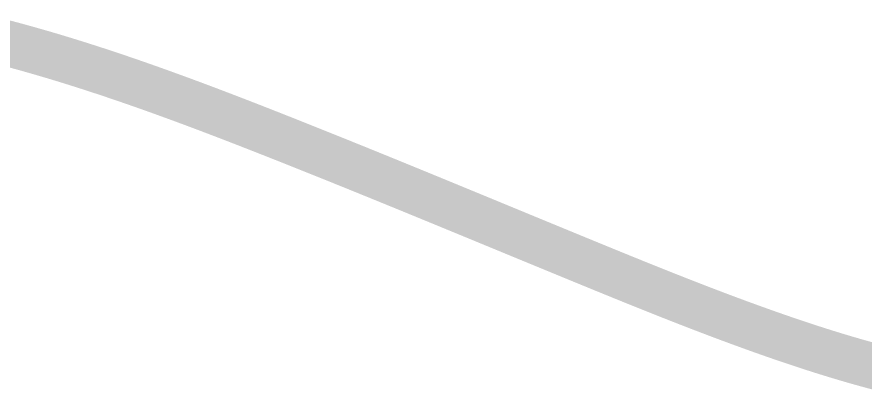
# Model space of a CAD drawing. Header units: millimetres. Extents: x -178395 to 493851, y -561170 to -280028.
# Drawn here: x -46919.7 to -46687.2, y -458467 to -458363.8 of the extents above; entities that cross this region are included whole.
import ezdxf
from ezdxf.enums import TextEntityAlignment as Align

# ---------------------------------------------------------------- set-up
doc = ezdxf.new("R2010")
doc.units = ezdxf.units.MM
doc.header["$MEASUREMENT"] = 0
for name, color, linetype, lineweight in [('ISO', 153, 'Continuous', 13), ('LC ISO', 153, 'Continuous', 13), ('LC Net thay', 63, 'Continuous', 25), ('LC Text1', 3, 'Continuous', 20)]:
    doc.layers.add(name, color=color, linetype=linetype, lineweight=lineweight)
doc.styles.add('Khungten', font='VHAVAN.TTF', dxfattribs={"width": 0.9, "height": 5000})
doc.styles.add('LC 1', font='VHAVANB.TTF')
doc.styles.add('Title', font='VHBLACK.TTF', dxfattribs={"width": 0.8})

# ---------------------------------------------------------------- blocks, each defined once
blk = doc.blocks.new('Mr. Giang')
at = {"layer": 'LC ISO', "const_width": 50}
blk.add_lwpolyline([(1946.205595568599, 566.9368835318226), (1947.96706258997, 566.4880205456359), (1949.728373675424, 566.0368880615897), (1951.489527738519, 565.5834971431889), (1953.250523692798, 565.1278588539112), (1955.011360451816, 564.6699842572332), (1956.772036929122, 564.2098844166464), (1958.532552038265, 563.7475703956277), (1960.292904692792, 563.2830532576545), (1962.053093806254, 562.8163440662181), (1963.813118292205, 562.3474538848095), (1965.572977064187, 561.876393776892), (1967.332669035756, 561.4031748059708), (1969.092193120459, 560.9278080355091), (1970.851548231848, 560.4503045289978), (1972.610733283469, 559.9706753499288), (1974.369747188872, 559.4889315617645), (1976.128588861612, 559.0050842280102), (1977.887257215233, 558.5191444121294), (1979.645751163286, 558.0311231776277), (1981.404069619322, 557.5410315879674), (1983.16221149689, 557.0488807066401), (1984.920175709542, 556.554681597137), (1986.677961170821, 556.0584453229214), (1988.435566794285, 555.5601829474838), (1990.192991493479, 555.0599055343307), (1991.950234181953, 554.55762414691), (1993.707293773258, 554.0533498487277), (1995.464169180941, 553.5470937032462), (1997.220859318557, 553.0388667739712), (1998.977363099649, 552.5286801243807), (2000.733679437773, 552.0165448179505), (2002.489807246473, 551.5024719181583), (2004.245745439302, 550.9864724885099), (2006.001492929807, 550.4685575924534), (2007.757048631544, 549.9487382935085), (2009.512411458056, 549.4270256551389), (2011.267580322897, 548.9034307408349), (2013.02255413961, 548.3779646140604), (2014.777331821756, 547.8506383383342), (2016.531912282872, 547.321462977106), (2018.286294436518, 546.7904495938656), (2020.040477196238, 546.2576092521203), (2021.794459475584, 545.7229530153172), (2023.548240188106, 545.1864919469772), (2025.301818247349, 544.6482371105486), (2027.055192566869, 544.1081995695221), (2028.808362060214, 543.5663903874042), (2030.561325640934, 543.0228206276568), (2032.314082222572, 542.4775013537582), (2034.066630718685, 541.9304436292132), (2035.818970042824, 541.3816585174845), (2037.571099108533, 540.8311570820783), (2039.323016829366, 540.2789503864421), (2041.074722118868, 539.7250494940974), (2042.826213890592, 539.1694654684911), (2044.577491058089, 538.6122093731443), (2046.328552534906, 538.0532922715046), (2048.079397234594, 537.4927252270784), (2049.830024070704, 536.9305193033421), (2051.580431956781, 536.3666855637732), (2053.330619806378, 535.8012350718632), (2055.080586533046, 535.2341788910888), (2056.830331050331, 534.6655280849418), (2058.579852271786, 534.0952937168839), (2060.329149110958, 533.5234868504223), (2062.078220481401, 532.9501185490326), (2063.827065296662, 532.3751998762074), (2065.575682470288, 531.7987418953942), (2067.324070915834, 531.220755670128), (2069.072229546846, 530.6412522638423), (2070.820157276874, 530.0602427400579), (2072.567853019469, 529.4777381622367), (2074.315315688178, 528.893749593856), (2076.062544196554, 528.3082880984219), (2077.809537458145, 527.7213647394115), (2079.556294386502, 527.1329905802866), (2081.30281389517, 526.543176684554), (2083.049094897709, 525.9519341156896), (2084.795136307657, 525.3592739371718), (2086.540937038571, 524.7652072124911), (2088.286496004001, 524.169745005139), (2090.031812117489, 523.5728983785639), (2091.776884292593, 522.9746783962862), (2093.52171144286, 522.3750961217678), (2095.266292481838, 521.7741626185011), (2097.010626323078, 521.1718889499625), (2098.754711880129, 520.5682861796438), (2100.498548066544, 519.9633653710214), (2102.242133795867, 519.3571375875729), (2103.985467981655, 518.7496138928034), (2105.728549537446, 518.1408053501627), (2107.471377376804, 517.5307230231695), (2109.213950413269, 516.9193779752725), (2110.956267560397, 516.3067812699917), (2112.69832773173, 515.6929439707756), (2114.440129840823, 515.0778771411306), (2116.181672801224, 514.4615918445181), (2117.922955526483, 513.844099144445), (2119.663976930153, 513.2254101043873), (2121.404735925777, 512.6055357878084), (2123.145231426914, 511.9844872582277), (2124.885462347103, 511.3622755790947), (2126.625427599897, 510.7389118139005), (2128.365126098854, 510.1144070261498), (2130.10455675751, 509.488772279292), (2131.843718489428, 508.8620186368466), (2133.582610208146, 508.2341571622626), (2135.321230827223, 507.6051989190451), (2137.059579260202, 506.975154970657), (2138.797654420639, 506.3440363806035), (2140.53545522208, 505.7118542123628), (2142.272980578072, 505.0786195294117), (2144.010229402168, 504.4443433952263), (2145.747200607922, 503.8090368733128), (2147.483893108874, 503.1727110271344), (2149.22030581858, 502.535376920182), (2150.956437650589, 501.8970456159331), (2152.692287518448, 501.257728177864), (2154.427854335712, 500.6174356694808), (2156.163137015927, 499.9761791542462), (2157.898134472642, 499.3339696956666), (2159.632845619408, 498.690818357189), (2161.367269369772, 498.0467362023204), (2163.101404637289, 497.4017342945516), (2164.835250335508, 496.7558236973449), (2166.568805377972, 496.1090154741926), (2168.302068678239, 495.4613206885855), (2170.035039149855, 494.812750404001), (2171.767715706366, 494.1633156839014), (2173.50009726133, 493.5130275918069), (2175.232182728289, 492.8618971911804), (2176.963971020797, 492.2099355454989), (2178.695461052403, 491.5571537182532), (2180.426651736655, 490.9035627729357), (2182.157541987104, 490.2491737730084), (2183.888130717301, 489.5939977819774), (2185.618416840793, 488.9380458633053), (2187.34839927113, 488.2813290804831), (2189.078076921864, 487.6238584970025), (2190.807448706541, 486.9656451763412), (2192.536513538718, 486.3067001819747), (2194.265270331937, 485.6470345773956), (2195.99371799975, 484.986659426081), (2197.721855455703, 484.3255857915078), (2199.449681613358, 483.6638247371806), (2201.17719538625, 483.0013873265639), (2202.904395687939, 482.3382846231476), (2204.631281431966, 481.6745276904099), (2206.35785153189, 481.0101275918415), (2208.084104901254, 480.3450953909194), (2209.810040453611, 479.6794421511211), (2211.535657102513, 479.0131789359512), (2213.260953761502, 478.3463168088743), (2214.98592934413, 477.6788668333663), (2216.710582763953, 477.0108400729326), (2218.434912934514, 476.3422475910369), (2220.158918769368, 475.6731004511839), (2221.882599182059, 475.0034097168373), (2223.605953086143, 474.3331864514873), (2225.32897939516, 473.6624417186123), (2227.05167702267, 472.9911865817028), (2228.774044882218, 472.319432104236), (2230.496081887351, 471.6471893496891), (2232.217786951624, 470.974469381568), (2233.939158988586, 470.3012832633348), (2235.660196911785, 469.6276420584668), (2237.380899634768, 468.9535568304702), (2239.101266071089, 468.2790386428217), (2240.821295134301, 467.6040985589979), (2242.540985737945, 466.9287476424765), (2244.260336795573, 466.2529969567487), (2245.979347220743, 465.5768575653054), (2247.69801592699, 464.9003405316108), (2249.416341827879, 464.2234569191684), (2251.134323836947, 463.5462177914428), (2252.851960867752, 462.8686342119244), (2254.569251833838, 462.1907172440909), (2256.286195648761, 461.5124779514475), (2258.002791226064, 460.8339273974425), (2259.719037479303, 460.1550766455964), (2261.434933322022, 459.4759367593574), (2263.150477667774, 458.796518802231), (2264.865669430108, 458.1168338376947), (2266.95905725699, 457.2867439528197), (2268.294991143493, 456.7567064021202), (2270.009121742121, 456.0762787466874), (2271.722901836822, 455.395611681838), (2273.436333952438, 454.7147069097201), (2275.149420613812, 454.0335661324366), (2276.862164345786, 453.352191052136), (2278.574567673201, 452.6705833709507), (2280.286633120898, 451.9887447909999), (2281.998363213721, 451.3066770144158), (2283.709760476513, 450.6243817433313), (2285.420827434114, 449.9418606798798), (2287.131566611365, 449.2591155261653), (2288.841980533109, 448.57614798435), (2290.552071724187, 447.8929597565523), (2292.261842709445, 447.2095525449044), (2293.971296013721, 446.5259280515256), (2295.680434161855, 445.842087978549), (2297.389259678693, 445.1580340281074), (2299.097775089079, 444.4737679023328), (2300.805982917852, 443.7892913033592), (2302.513885689849, 443.1046059333058), (2304.221485929921, 442.4197134943039), (2305.928786162903, 441.7346156884731), (2307.635788913638, 441.0493142179609), (2309.342496706975, 440.3638107848994), (2311.048912067746, 439.6781070914082), (2312.755037520799, 438.9922048396194), (2314.460875590975, 438.3061057316519), (2316.166428803113, 437.6198114696537), (2317.871699682059, 436.9333237557422), (2319.576690752653, 436.2466442920508), (2321.281404539738, 435.5597747807129), (2322.985843568154, 434.8727169238466), (2324.690010362742, 434.1854724235851), (2326.393907448348, 433.4980429820761), (2328.097537349813, 432.8104303014371), (2329.80090259198, 432.1226360837871), (2331.504005699684, 431.4346620312599), (2333.206849197776, 430.7465098460019), (2334.909435611091, 430.0581812301177), (2336.611767464473, 429.3696778857546), (2338.313847282767, 428.6810015150456), (2340.015677590812, 427.9921538201093), (2341.717260913448, 427.3031365030641), (2343.418599775527, 426.6139512660712), (2345.119696701878, 425.924599811236), (2346.820554217348, 425.2350838406908), (2348.52117484678, 424.5454050565834), (2350.221561115018, 423.8555651610168), (2351.921715546899, 423.1655658561397), (2353.621640667267, 422.47540884407), (2355.321339000965, 421.7850958269404), (2357.020813072834, 421.0946285068993), (2358.720065407715, 420.4040085860501), (2360.419098530455, 419.7132377665252), (2362.117914965887, 419.0223177504736), (2363.81651723886, 418.3312502399982), (2365.514907874216, 417.6400369372606), (2367.213089396792, 416.9486795443511), (2368.911064331437, 416.2571797634463), (2370.608835202985, 415.5655392966353), (2372.306404536281, 414.8737598460658), (2374.003774856171, 414.1818431138701), (2375.700948687489, 413.4897908021681), (2377.397928555086, 412.7976046130912), (2379.0947169838, 412.105286248773), (2380.791316498468, 411.4128374113473), (2382.48772962394, 410.7202598029313), (2384.183958885053, 410.027555125659), (2385.88000680665, 409.3347250816773), (2387.575875913574, 408.6417713730902), (2389.271568730666, 407.9486957020308), (2390.967087782768, 407.255499770647), (2392.662435594723, 406.5621852810567), (2394.357614691374, 405.8687539353927), (2396.052627597561, 405.1752074357889), (2397.747476838125, 404.4815474843627), (2399.442164937908, 403.7877757832482), (2401.136694421753, 403.093894034578), (2402.831067814501, 402.3999039404701), (2404.525287640996, 401.7058072030725), (2406.219356426081, 401.0116055245031), (2407.913276694591, 400.3173006069105), (2409.607050971376, 399.6228941523975), (2411.300681781273, 398.9283878630978), (2412.994171649128, 398.2337834411586), (2414.687523099779, 397.5390825886985), (2416.380738658067, 396.844287007836), (2418.073820848841, 396.1493984007329), (2419.766772196936, 395.454418469479), (2421.459595227197, 394.7593489162359), (2423.152292464468, 394.064191443122), (2424.844866433584, 393.3689477522567), (2426.537319659393, 392.6736195457867), (2428.229654666736, 391.9782085258304), (2429.921873980451, 391.2827163945215), (2431.613980125387, 390.5871448539922), (2433.305975626383, 389.8914956063756), (2434.997863008275, 389.1957703537765), (2436.689644795912, 388.4999707983562), (2438.381323514133, 387.8040986422187), (2440.072901687783, 387.108155587526), (2441.764381841702, 386.4121433363676), (2443.455766500729, 385.7160635909061), (2445.147058189708, 385.0199180532446), (2446.838259433489, 384.3237084255448), (2448.529372756899, 383.6274364098978), (2450.220400684789, 382.9311037084643), (2451.911345742002, 382.2347120233626), (2453.602210453377, 381.5382630567267), (2455.292997343753, 380.8417585106749), (2456.98370893798, 380.1452000873392), (2458.674347760893, 379.4485894888678), (2460.364916337337, 378.751928417365), (2462.055417192149, 378.0552185749783), (2463.745852850184, 377.3584616638391), (2465.436225836268, 376.6616593860537), (2467.126538675251, 375.9648134437828), (2468.816793891978, 375.2679255391301), (2470.50699401128, 374.5709973742299), (2472.197141558013, 373.8740306512278), (2473.887239057007, 373.1770270722445), (2475.577289033109, 372.4799883393967), (2477.267294011165, 371.7829161548322), (2478.957256516012, 371.0858122206847), (2480.647179072491, 370.3886782390577), (2482.337064205443, 369.6915159120991), (2484.026914439715, 368.9943269419414), (2485.716732300148, 368.2971130307032), (2487.406520311584, 367.5998758805318), (2489.096280998858, 366.902617193532), (2490.786016886821, 366.2053386718504), (2492.475730500311, 365.5080420176056), (2494.16542436417, 364.8107289329459), (2495.855101003241, 364.1134011199889), (2497.544762942365, 363.4160602808529), (2499.234412706382, 362.7187081176868), (2500.924052820139, 362.0213463326075), (2502.613685808472, 361.3239766277491), (2504.30331419623, 360.6266007052583), (2505.992940508249, 359.9292202672248), (2507.682567269373, 359.231837015811), (2509.372197004443, 358.5344526531496), (2511.061832238304, 357.8370688813445), (2512.751475495797, 357.1396874025429), (2514.441129301757, 356.4423099188645), (2516.130796181035, 355.7449381324411), (2517.820478658473, 355.04757374542), (2519.510179258903, 354.3502184599066), (2521.199900507179, 353.6528739780468), (2522.889644928133, 352.9555420019607), (2524.579415046614, 352.2582242337796), (2526.269213387462, 351.5609223756375), (2527.959042475518, 350.863638129667), (2529.648904835625, 350.1663731979868), (2531.338802992621, 349.4691292827304), (2533.028739471356, 348.7719080860295), (2534.718716796664, 348.0747113100184), (2536.408737493389, 347.377540656815), (2538.098804086376, 346.6803978285518), (2539.788919100468, 345.9832845273768), (2541.4790850605, 345.2862024553942), (2543.169304491317, 344.5891533147517), (2544.859579917764, 343.8921388075672), (2546.549913864682, 343.1951606359733), (2548.240308856907, 342.4982205020896), (2549.930767419292, 341.8013201080768), (2551.621292076671, 341.10446115604), (2553.311885353887, 340.4076453481119), (2555.002549775781, 339.7108743864256), (2556.693287867196, 339.0141499730991), (2558.384102152976, 338.3174738102951), (2560.074995157961, 337.6208476001022), (2561.765969406994, 336.9242730446684), (2563.457027424917, 336.2277518461265), (2565.148171736572, 335.5312857066099), (2566.8394048668, 334.8348763282364), (2568.530729340443, 334.1385254131396), (2570.222147682342, 333.4422346634377), (2571.91366241734, 332.7460057812929), (2573.605276070281, 332.049840468809), (2575.296991166003, 331.3537404281192), (2576.98881022935, 330.6577073613416), (2578.680735785165, 329.9617429706386), (2580.372770358289, 329.2658489581137), (2582.064916473563, 328.5700270259006), (2583.75717665583, 327.8742788761315), (2585.449553429932, 327.1786062109401), (2587.142049320709, 326.4830107324593), (2588.834666853008, 325.787494142807), (2590.527408551666, 325.0920581441017), (2592.220276941526, 324.3967044385063), (2594.696996547177, 323.3796278270921), (2595.606403898617, 323.0062509532477), (2597.299667609711, 322.3111596830124), (2598.99306837286, 321.6161716883233), (2600.686608883013, 320.9212978924455), (2602.380291835135, 320.2265492186996), (2604.074119924174, 319.5319365903798), (2605.76809584509, 318.8374709307935), (2607.462222292836, 318.1431631632198), (2609.156501962368, 317.4490242109655), (2610.850937548643, 316.7550649973388), (2612.545531746617, 316.0612964456327), (2614.240287251244, 315.3677294791402), (2615.935206757478, 314.6743750211698), (2617.630292960278, 313.9812439950138), (2619.325548554597, 313.2883473239656), (2621.020976235388, 312.5956959313338), (2622.716578697616, 311.9033007404092), (2624.412358636228, 311.211172674502), (2626.108318746184, 310.5193226569037), (2627.804461722431, 309.8277616108942), (2629.500790259937, 309.1365004598092), (2631.19730705365, 308.445550126928), (2632.894014798529, 307.7549215355428), (2634.590916189526, 307.0646256089628), (2636.2880139216, 306.3746732704796), (2637.985310689707, 305.6850754434017), (2639.682809188796, 304.9958430510082), (2641.380512113831, 304.30698701662), (2643.078422159761, 303.6185182635315), (2644.776542021549, 302.9304477150346), (2646.474874394143, 302.2427862944237), (2648.173421972501, 301.5555449250057), (2649.87218745158, 300.8687345300889), (2651.571173526334, 300.1823660329517), (2653.270382891717, 299.4964503568868), (2654.969818242691, 298.8109984252313), (2656.669482274207, 298.1260211612491), (2658.369377681217, 297.4415294882486), (2660.06950715868, 296.7575343295224), (2661.769873401558, 296.0740466083919), (2663.470479104794, 295.3910772481228), (2665.171326963356, 294.7086371720505), (2666.872419672191, 294.0267373034399), (2668.573759926255, 293.3453885655987), (2670.275350420509, 292.6646018818485), (2671.977193849905, 291.9843881754537), (2673.679292909396, 291.304758369737), (2675.381650293946, 290.6257233879904), (2677.084268698502, 289.9472941535229), (2678.787150818021, 289.2694815895977), (2680.490299347462, 288.592296619552), (2682.193716981784, 287.9157501666782), (2683.897406415932, 287.239853154256), (2685.601370344866, 286.5646165055925), (2687.305611463541, 285.8900511439814), (2689.010132466919, 285.2161679927437), (2690.714936049946, 284.5429779751596), (2692.420024907588, 283.8704920145352), (2694.125401734788, 283.1987210341504), (2695.83106922651, 282.5276759573269), (2697.53703007771, 281.8573677073577), (2699.243286983342, 281.187807207536), (2700.949842638359, 280.5190053811697), (2702.65669973772, 279.8509731515372), (2704.363860976378, 279.1837214419609), (2706.071329049292, 278.5172611757337), (2707.779106651414, 277.8516032761345), (2709.487196477698, 277.1867586664858), (2711.195601223107, 276.52273827008), (2712.904323582588, 275.8595530102109), (2714.613366251103, 275.1972138101858), (2716.322731923605, 274.535731593298), (2718.032423295048, 273.8751172828405), (2719.742443060391, 273.2153818021064), (2721.452793914586, 272.5565360744185), (2723.163478552592, 271.8985910230549), (2724.874499669359, 271.2415575713237), (2726.585859959851, 270.5854466425318), (2728.297562119021, 269.9302691599582), (2730.009608841819, 269.2760360469107), (2731.722002823204, 268.6227582266831), (2733.434746758133, 267.9704466225818), (2735.147843341559, 267.3191121579009), (2736.861295268436, 266.6687657559335), (2738.575105233728, 266.0194183400009), (2740.289275932382, 265.3710808333829), (2742.003810059359, 264.7237641593715), (2743.718710309609, 264.0774792412755), (2745.433979378095, 263.4322370024019), (2747.149619959765, 262.7880483660441), (2748.865634749575, 262.144924255481), (2750.58202644249, 261.5028755940484), (2752.298797733456, 260.8619133050114), (2754.015951317431, 260.2220483116772), (2755.733489889369, 259.5832915373539), (2757.451416144228, 258.9456539053343), (2759.169732776963, 258.3091463389115), (2760.888442482536, 257.673779761407), (2762.607547955889, 257.0395650960868), (2764.32705189199, 256.4065132662715), (2766.046956985787, 255.7746351952549), (2767.767265932239, 255.1439418063299), (2769.487981426302, 254.514444022804), (2771.209106162927, 253.8861527679711), (2772.930642837073, 253.2590789651239), (2774.652594143698, 252.6332335375698), (2776.37496277775, 252.0086274086027), (2778.097751434193, 251.3852715015296), (2779.820962807979, 250.7631767396439), (2781.544599594063, 250.1423540462386), (2783.268664487403, 249.5228143446212), (2784.993160182951, 248.9045685580857), (2786.718089375662, 248.2876276099248), (2788.443454760498, 247.6720024234455), (2790.169259032408, 247.0577039219567), (2791.145122311147, 246.7110068986969), (2793.622196821004, 245.8331342267454), (2795.349340935488, 245.222895157441), (2797.07694363993, 244.6140440760449), (2798.805011294302, 244.0065991387794), (2800.53355025857, 243.4005785018667), (2802.262566892709, 242.7960003215728), (2803.992067556687, 242.1928827541051), (2805.722058610476, 241.5912439557005), (2807.452546414045, 240.9911020826099), (2809.183537327362, 240.3924752910421), (2810.915037710401, 239.7953817372472), (2812.647053923124, 239.1998395774339), (2814.379592325511, 238.6058669678675), (2816.112659277528, 238.0134820647703), (2817.846261139146, 237.4227030243644), (2819.580404270337, 236.833548002901), (2821.315095031062, 236.246035156589), (2823.0503397813, 235.6601826416784), (2824.786144881022, 235.076008614406), (2826.522516690194, 234.4935312309946), (2828.25946156878, 233.9127686476671), (2829.996985876764, 233.3337390206874), (2831.735095974107, 232.7564605062651), (2833.473798220781, 232.1809512606361), (2835.213098976758, 231.6072294400516), (2836.953004602006, 231.0353132007193), (2838.693521456496, 230.4652206988766), (2840.434655900197, 229.8969700907743), (2842.176414293079, 229.3305795326203), (2843.918802995112, 228.7660671806806), (2845.661828366266, 228.2034511911482), (2847.405496766514, 227.6427497202888), (2849.149814555827, 227.0839809243243), (2850.89478809417, 226.5271629594926), (2852.640423741514, 225.972313982015), (2854.386727857832, 225.4194521481433), (2856.133706803093, 224.8685956140846), (2857.881366937267, 224.3197625360908), (2859.629714620322, 223.7729710703839), (2861.37875621223, 223.2282393732156), (2863.128498072962, 222.6855856007929), (2864.878946562488, 222.1450279093821), (2866.630108040775, 221.6065844551767), (2868.381988867795, 221.070273394442), (2870.134595403523, 220.5361128834001), (2871.887934007919, 220.004121078274), (2873.642011040964, 219.474316135314), (2875.396832862619, 218.9467162107434), (2877.15240583286, 218.421339460798), (2878.908736311656, 217.8982040417152), (2880.665830658972, 217.3773281097177), (2882.423695234785, 216.8587298210412), (2884.182336399062, 216.3424273319228), (2885.941760511775, 215.8284387985995), (2887.70197393289, 215.316782377294), (2889.462983022382, 214.8074762242564), (2891.224794140217, 214.3005384956955), (2892.987413646368, 213.7959873478622), (2894.750847900802, 213.293840936979), (2896.515103263492, 212.7941174192819), (2898.28018609441, 212.296834951023), (2900.046102753519, 211.8020116884099), (2901.812859600797, 211.309665787679), (2903.580462996208, 210.8198154050678), (2905.348919299727, 210.3324786968265), (2907.118234871319, 209.847673819164), (2908.888416070961, 209.3654189283159), (2910.659469258614, 208.8857321805349), (2912.431400794257, 208.4086317320274), (2914.204217037854, 207.9341357390454), (2915.977924349376, 207.4622623578115), (2917.752529088799, 206.9930297445757), (2919.528037616085, 206.5264560555468), (2921.304456291205, 206.0625594469764), (2923.081791474138, 205.6013580750854), (2924.860049524845, 205.1428700961264), (2926.639236803299, 204.6871136663064), (2928.419359669471, 204.2341069418769)], dxfattribs=at)
blk = doc.blocks.new('lcdi fix')
at = {"layer": 'ISO', "xscale": 0.5, "yscale": 0.5, "zscale": 0.5}
blk.add_blockref('Mr. Giang', (37323.95860213445, -842.8215605093428), dxfattribs=at)
at = {"color": 7, "style": 'Khungten', "width": 0.8}
for tag, p in [('REVISION', (39498.75271332351, -10746.30395446718)), ('NGAYHT', (39546.07422497955, -11609.37091637403))]:
    blk.add_attdef(tag, text='', height=199.998925739526, dxfattribs=at).set_placement(p, align=Align.CENTER)
at = {"layer": 'LC Text1', "color": 3, "style": 'LC 1', "width": 1.834005631990714}
for tag, p, p2 in [('TENBANVE1', (36912.65773373929, -8885.760238945484), (40339.14503431407, -8885.760238945484)), ('TENBANVE2', (36912.65773373929, -9562.465564332902), (40339.14503431407, -9562.465564332902))]:
    blk.add_attdef(tag, text='', height=249.9999935159642, dxfattribs=at).set_placement(p, p2, align=Align.FIT)
at = {"layer": 'LC Text1', "style": 'Title', "width": 0.7}
blk.add_attdef('SOBANVE', text='', height=249.9999935159641, dxfattribs=at).set_placement((39561.98232412425, -13896.18071823567), align=Align.CENTER)

msp = doc.modelspace()

# ---------------------------------------------------------------- block references
at = {"layer": 'LC Net thay', "xscale": 0.5000000000000013, "yscale": 0.5000000000000013, "zscale": 0.5000000000000013}
msp.add_blockref('lcdi fix', (-66074.71475982836, -458090.3829134664), dxfattribs=at)

doc.saveas('drawing.dxf')
